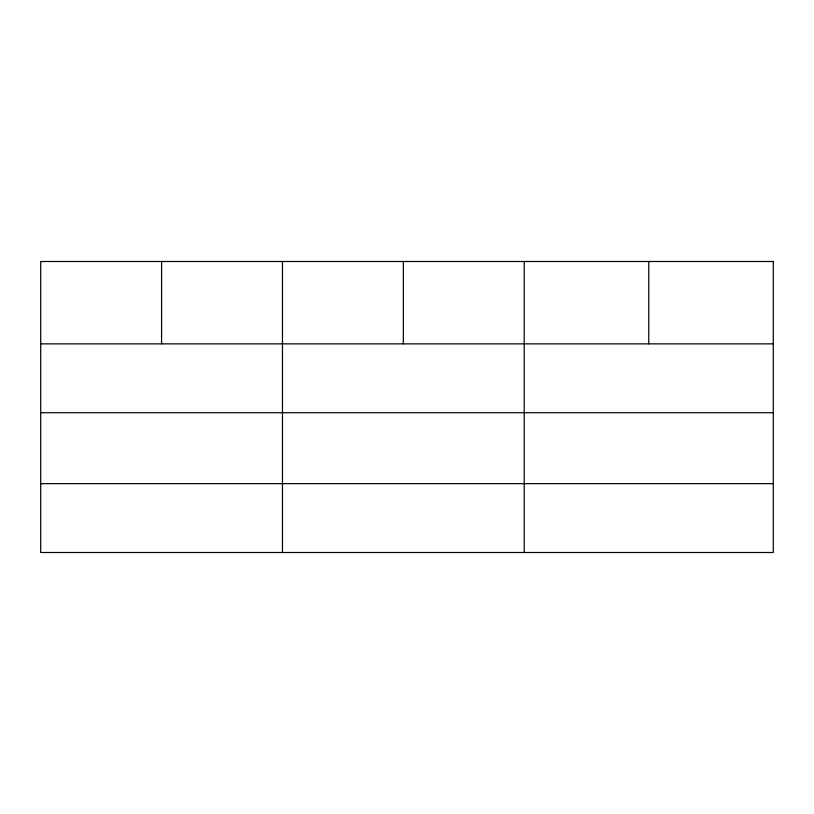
<?xml version="1.0" encoding="UTF-8"?>
<svg xmlns="http://www.w3.org/2000/svg" width="814" height="814" viewBox="0 0 814 814"><rect width="100%" height="100%" fill="white"/><g stroke="black" fill="none" stroke-linecap="round" stroke-linejoin="round"><path stroke-width="1.22" d="M40.7 343.864L773.3 343.864M40.7 412.718L773.3 412.718M40.7 483.648L773.3 483.648M648.758 261.498L648.758 343.864M524.216 261.498L524.216 552.503M403.337 261.498L403.337 343.864M282.458 261.498L282.458 552.503M161.579 261.498L161.579 343.864M773.3 261.498L40.7 261.498L40.7 552.503L773.3 552.503L773.3 261.498"/></g></svg>
